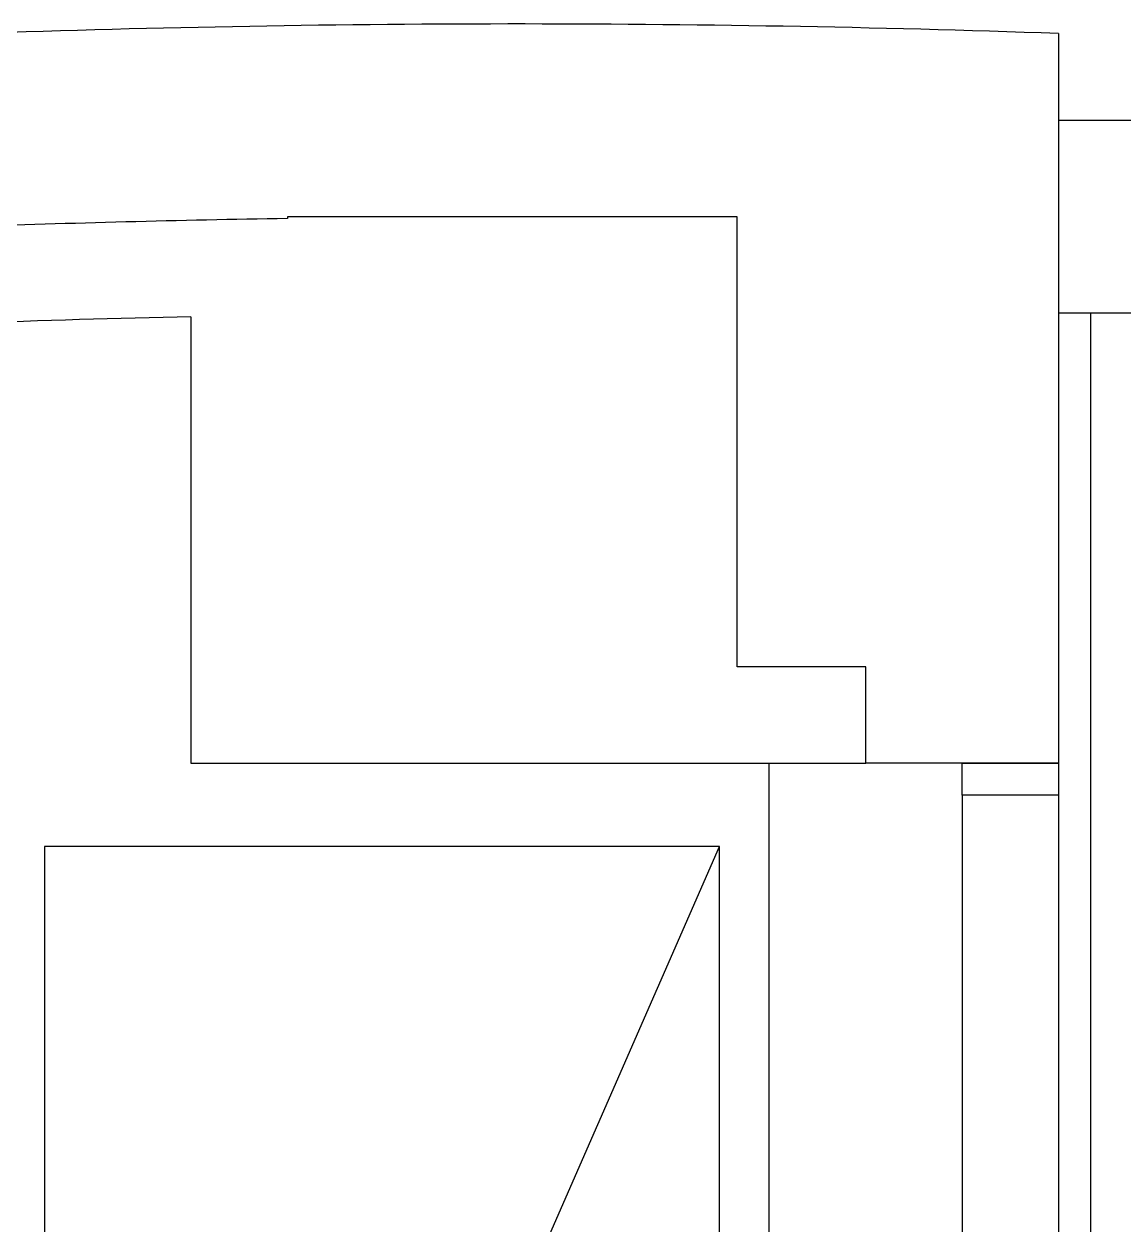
# Model space of a CAD drawing. Header units: millimetres. Extents: x -27104 to 125781, y -3376 to 46996.
# Drawn here: x 117560.6 to 117594.09, y 19191.74 to 19228.3 of the extents above; entities that cross this region are included whole.
import ezdxf

# ---------------------------------------------------------------- set-up
doc = ezdxf.new("R2010")
doc.units = ezdxf.units.MM
doc.header["$LTSCALE"] = 100
doc.header["$MEASUREMENT"] = 0
doc.layers.get('0').update_dxf_attribs({"linetype": 'CONTINUOUS'})
doc.layers.add('ELE9', color=9, linetype='CONTINUOUS')

# ---------------------------------------------------------------- blocks, each defined once
blk = doc.blocks.new('ggtyu')
at = {"layer": 'ELE9', "color": 253, "ltscale": 0.1}
blk.add_line((56017.091, 19228.011), (56017.091, 19205.804), dxfattribs=at)
for points in [[(56215.663, 19225.367), (56017.091, 19225.367)], [(55990.68, 19219.389), (55990.68, 19205.804), (56011.222, 19205.804)], [(56018.069, 19219.498), (56018.069, 18938.758), (56000.461, 18938.758)], [(56215.663, 19219.498), (56017.091, 19219.498)], [(56008.287, 19147.601), (56008.287, 19205.804)], [(56014.156, 19204.826), (56014.156, 19148.091)], [(56017.091, 19204.826), (56017.091, 19148.091)]]:
    blk.add_lwpolyline(points, dxfattribs=at)
for points in [[(56017.091, 19205.804), (56011.222, 19205.804), (56011.222, 19208.738), (56007.309, 19208.738), (56007.309, 19222.433), (55993.614, 19222.433), (55993.614, 19222.379, 0.00537), (55983.779, 19222.122)], [(55990.68, 19219.389, 0.003733), (55983.887, 19219.19)]]:
    blk.add_lwpolyline(points, format="xyb", dxfattribs=at)
blk.add_lwpolyline([(56014.156, 19205.804), (56017.091, 19205.804), (56017.091, 19204.826), (56014.156, 19204.826)], close=True, dxfattribs=at)
at = {"layer": 'ELE9', "color": 253}
for points in [[(55986.225, 19203.264), (55986.225, 19156.311), (56006.767, 19156.311), (56006.767, 19203.264), (55986.225, 19203.264)], [(55986.225, 19156.311), (56006.767, 19203.264)]]:
    blk.add_lwpolyline(points, dxfattribs=at)
at = {"layer": 'ELE9', "color": 253, "ltscale": 0.1}
blk.add_arc((56000.646, 18764.339), 463.964, 87.96883, 92.11017, dxfattribs=at)

msp = doc.modelspace()

# ---------------------------------------------------------------- block references
msp.add_blockref('ggtyu', (61575, 0))

doc.saveas('drawing.dxf')
